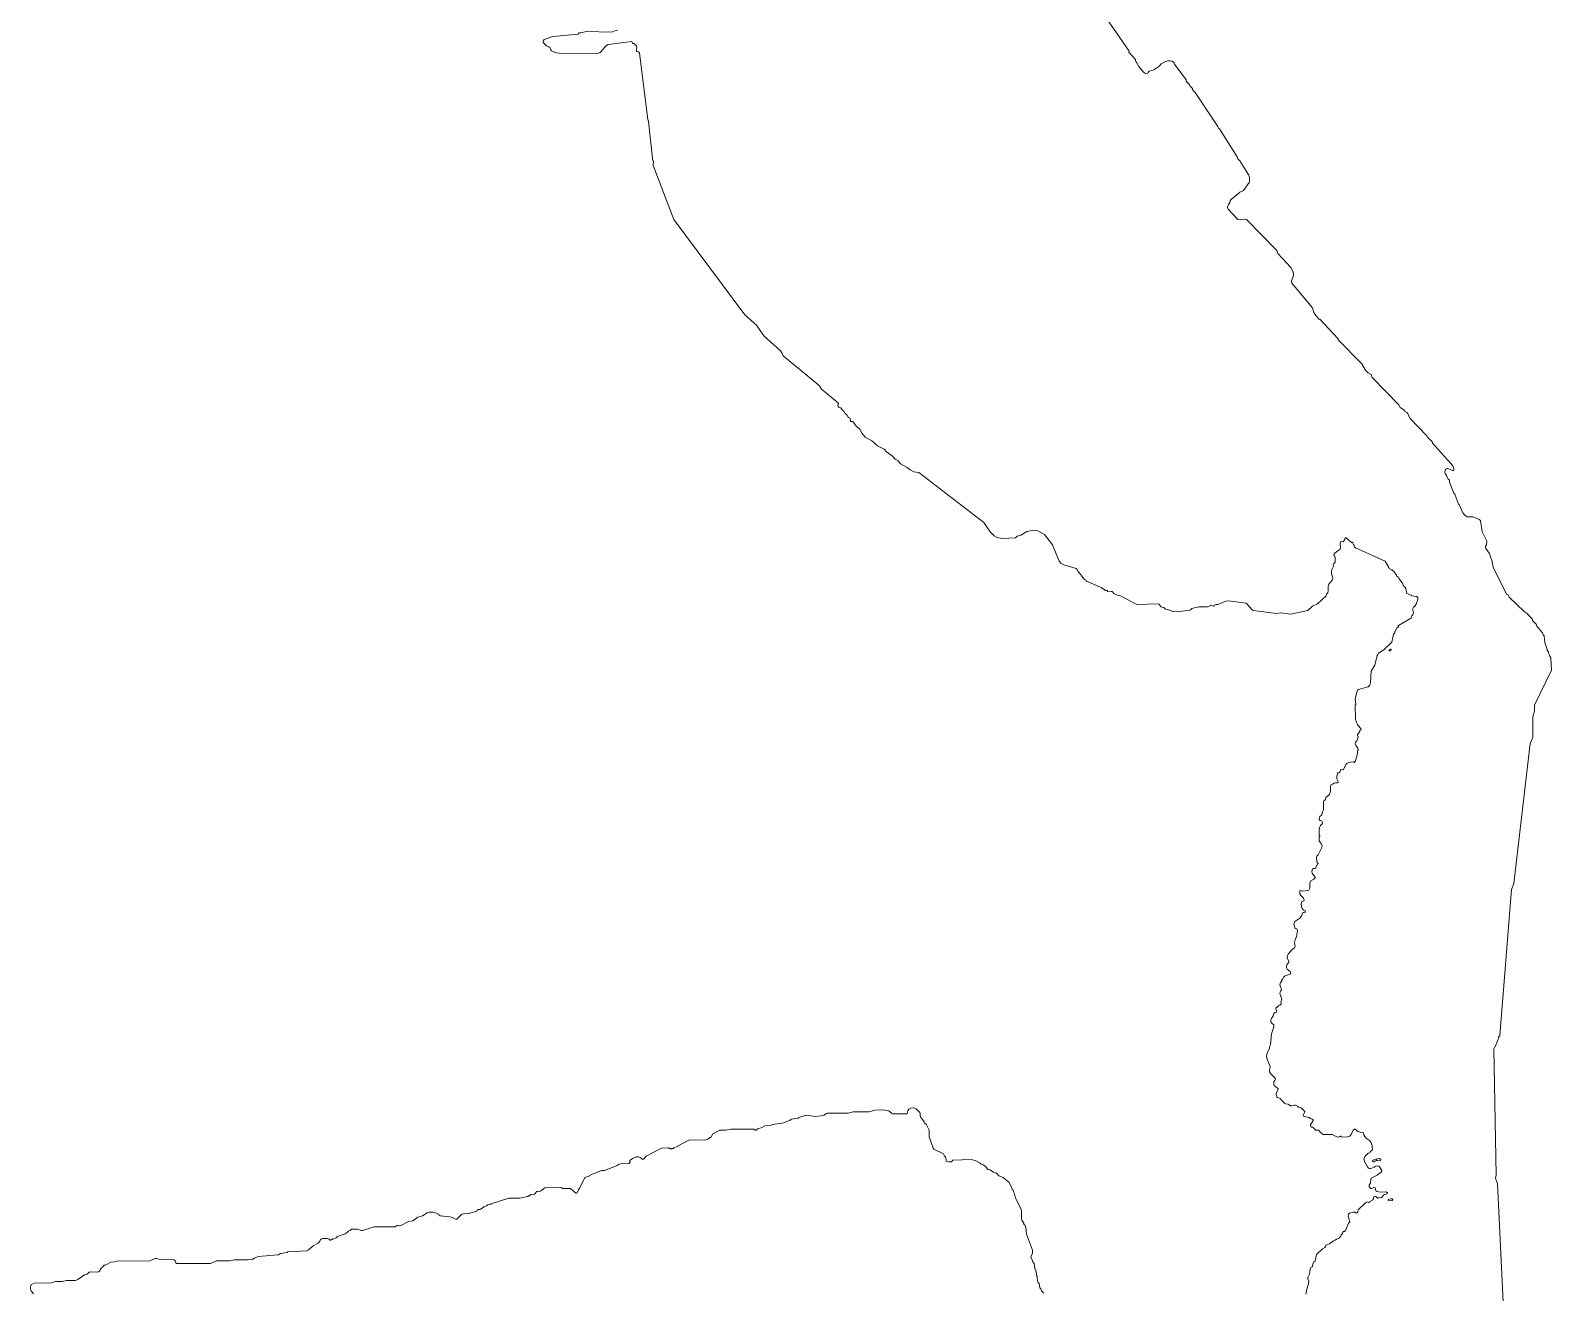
# Model space of a CAD drawing. Header units: inches. Extents: x -230 to 1081, y -574 to 1166.
# Drawn here: x 534.7 to 799.6, y 506.7 to 726.6 of the extents above; entities that cross this region are included whole.
import ezdxf

# ---------------------------------------------------------------- set-up
doc = ezdxf.new("R2010")
doc.units = ezdxf.units.IN
doc.header["$MEASUREMENT"] = 0
doc.layers.add('Layer 1', color=7, linetype='Continuous')

# ---------------------------------------------------------------- blocks, each defined once
blk = doc.blocks.new('block 2')
at = {"layer": 'Layer 1', "true_color": 0xffffff}
h = blk.add_hatch(color=7, dxfattribs=at)
h.dxf.hatch_style = 2
h.paths.add_polyline_path([(782.37, 650.91), (782.43, 650.72), (782.49, 650.64)])
at = {"layer": 'Layer 1', "lineweight": 0}
for points in [[(792.02, 488.12), (790.22, 525.7), (789.9, 526.66), (790.01, 527.19), (789.58, 549.21), (789.63, 549.34), (789.9, 549.74), (790.43, 551.12), (790.42, 551.28), (790.43, 551.33), (790.6, 551.48), (790.64, 551.54), (792.65, 576.95), (793.08, 578.01), (795.93, 602.36), (796.36, 603.42), (796.36, 607.02), (796.68, 608.08), (796.68, 609.03), (799.64, 615.17), (799.54, 617.29), (799.32, 617.61), (799.19, 618.05), (799.11, 618.14), (799.1, 618.18), (799.12, 618.3), (799.11, 618.35), (798.9, 618.56), (798.89, 618.6), (798.9, 618.77), (798.48, 619.94), (798.37, 621.1), (798.16, 621.31), (798.05, 621.63), (797.1, 622.8), (797.03, 623.04), (796.99, 623.11), (796.36, 623.75), (796.32, 623.82), (796.29, 623.99), (796.25, 624.07), (795.62, 624.7), (795.41, 625.02), (794.88, 625.34), (792.23, 627.88), (792.02, 628.3), (791.98, 628.33), (791.85, 628.38), (791.81, 628.41), (789.48, 633.07), (789.23, 634.31), (789.17, 634.45), (789.14, 634.61), (789.11, 634.63), (789.07, 634.64), (789.05, 634.66), (788.9, 635.29), (788.84, 635.4), (788.8, 635.45), (788.77, 635.54), (788.18, 636.34), (788.1, 636.56), (788.12, 636.66), (788.31, 636.98), (788.39, 637.6), (787.57, 639.21), (787.25, 641.22), (787.02, 641.41), (785.98, 641.85), (784.92, 641.85), (784.51, 642.12), (784.17, 642.53), (783.52, 644.02), (783.49, 644.05), (783.46, 644.06), (783.44, 644.08), (782.81, 645.77), (782.63, 646), (781.85, 647.89), (781.84, 647.96), (781.86, 648.13), (781.85, 648.21), (781.64, 648.42), (781.35, 649.07), (781.11, 649.37), (781.06, 649.65), (781.09, 649.9), (781.18, 650.1), (781.32, 650.22), (781.48, 650.27), (781.57, 650.26), (782.48, 649.87), (782.59, 649.9), (782.59, 650.21), (782.43, 650.72), (782, 651.27), (782.06, 651.17), (778.89, 654.67), (778.88, 654.71), (778.9, 654.83), (778.89, 654.88), (778.04, 655.73), (778.01, 655.77), (777.97, 655.89), (777.94, 655.94), (774.97, 659.01), (774.6, 659.86), (774.45, 660.05), (774.02, 660.28), (773.99, 660.31), (773.94, 660.45), (773.91, 660.49), (773.28, 660.91), (773.21, 661.01), (773.06, 661.34), (768.41, 666.1), (768.19, 666.63), (767.67, 666.95), (767.21, 667.38), (766.6, 668.49), (762.48, 672.67), (762.47, 672.71), (762.48, 672.83), (762.48, 672.88), (759.3, 676.27), (759.26, 676.28), (759.14, 676.26), (759.09, 676.27), (759.06, 676.3), (758.98, 676.48), (758.56, 676.93), (758.24, 677.43), (758.03, 678.28), (754.38, 682.53), (754.32, 682.94), (754.64, 683.68), (754.68, 684.13), (754.64, 684.53), (754.25, 685.27), (751.99, 687.7), (751.78, 688.23), (746.49, 693.63), (746.12, 693.67), (745.39, 693.58), (745.01, 693.63), (743.29, 695.46), (743.21, 695.75), (743.22, 695.77), (743.38, 696.23), (743.63, 696.6), (743.67, 696.7), (743.69, 696.92), (743.74, 697.02), (743.83, 697.13), (745.18, 698.23), (745.27, 698.35), (745.32, 698.4), (745.96, 698.71), (746.95, 700.09), (747.02, 700.3), (747.04, 700.9), (746.92, 701.36), (745.5, 703.55), (745.47, 703.72), (745.43, 703.8), (745.01, 704.22), (744.9, 704.54), (741.83, 709.41), (741.79, 709.43), (741.66, 709.48), (741.62, 709.51), (741.51, 709.83), (737.59, 715.76), (737.17, 716.18), (737.13, 716.26), (737.1, 716.43), (737.07, 716.5), (736.64, 716.92), (736.61, 717), (736.57, 717.17), (736.54, 717.24), (736.49, 717.25), (736.37, 717.23), (736.32, 717.24), (736.31, 717.29), (736.33, 717.41), (736.32, 717.45), (736.07, 717.6), (736.01, 717.67), (735.99, 717.73), (736.01, 717.91), (736.01, 717.98), (733.96, 720.7), (733.93, 720.88), (733.89, 720.95), (733.56, 721.19), (733.19, 721.28), (732.79, 721.26), (732.41, 721.16), (731.67, 720.74), (731.44, 720.46), (731.29, 720.4), (731.27, 720.38), (731.27, 720.34), (731.24, 720.31), (730.39, 719.68), (729.55, 719.47), (729.49, 719.41), (729.39, 719.21), (729.34, 719.15), (728.92, 719.06), (728.58, 719.29), (727.75, 720.31), (727.43, 720.95), (727.22, 721.16), (727.18, 721.27), (727.16, 721.48), (727.11, 721.58), (726.05, 722.75), (726.04, 722.79), (726.06, 722.91), (726.05, 722.96), (691.43, 773.15)], [(636.97, 726.62), (636.47, 726.5), (635.95, 726.24), (631.5, 726.35), (630.55, 726.14), (630.3, 726.15), (630.23, 726.14), (630.21, 726.1), (630.16, 725.96), (630.12, 725.92), (625.68, 725.5), (624.2, 724.97), (624.05, 724.84), (623.98, 724.65), (624.01, 724.48), (624.1, 724.32), (624.58, 723.91), (624.97, 723.72), (625.15, 723.6), (625.24, 723.48), (625.36, 723.17), (625.48, 723.03), (625.6, 722.95), (625.93, 722.83), (626, 722.75), (626.78, 722.58), (633.5, 722.56), (633.94, 722.73), (634.12, 722.87), (634.89, 723.81), (635.31, 724.12), (639.44, 724.65), (639.55, 724.34), (639.62, 724.3), (639.79, 724.27), (639.87, 724.23), (640.13, 724.01), (640.29, 723.81), (640.32, 723.64), (640.25, 723.18), (640.29, 722.96), (640.34, 722.92), (640.61, 722.85), (640.8, 722.6), (642.23, 711.05), (642.36, 710.73), (643.05, 704.33), (643.03, 704.11), (643.04, 704.01), (643.09, 703.94), (643.16, 703.89), (643.22, 703.82), (643.25, 703.69), (643.14, 703.2), (643.15, 703.05), (646.77, 693.63), (659.14, 677.01), (661.17, 675.22), (662.44, 673.4), (665.35, 670.77), (665.66, 670.31), (665.75, 670.02), (665.81, 669.91), (672.05, 664.73), (672.48, 664.09), (675.44, 661.65), (675.44, 661.59), (675.36, 661.43), (675.34, 661.34), (675.38, 661.08), (675.51, 660.96), (675.87, 660.81), (676.08, 660.49), (676.4, 660.28), (676.61, 659.85), (676.68, 659.8), (676.85, 659.7), (676.92, 659.64), (677.14, 659.22), (677.21, 659.16), (677.39, 659.07), (677.45, 659.01), (677.5, 658.88), (677.53, 658.58), (677.56, 658.48), (677.62, 658.46), (677.88, 658.48), (677.96, 658.44), (678.51, 657.63), (679.15, 657.1), (679.57, 656.36), (680.1, 655.73), (681.27, 655.09), (682.22, 654.24), (683.38, 653.61), (683.81, 653.18), (684.87, 652.44), (685.29, 651.91), (685.82, 651.6), (686.24, 651.07), (687.41, 650.43), (687.94, 650.01), (688.57, 649.69), (689.42, 649.58), (700.74, 640.89), (701.85, 639.26), (702.55, 638.57), (703.08, 638.25), (703.95, 638.07), (706.25, 638.21), (706.36, 638.25), (706.57, 638.47), (707.21, 638.68), (708.27, 639.31), (709.22, 639.47), (710.17, 639.42), (711.34, 638.78), (712.71, 636.98), (713.88, 634.13), (714.19, 633.81), (714.72, 633.49), (716.84, 632.86), (716.96, 632.74), (717.16, 632.33), (718.31, 630.95), (718.54, 630.84), (718.56, 630.81), (718.61, 630.67), (718.64, 630.63), (721.18, 629.57), (721.92, 629.04), (722, 629.03), (722.17, 629.06), (722.24, 629.04), (722.27, 629), (722.31, 628.87), (722.35, 628.83), (722.54, 628.81), (722.93, 628.86), (723.09, 628.83), (723.41, 628.51), (723.84, 628.29), (724.57, 628.09), (727.43, 626.61), (731.03, 626.71), (731.22, 626.62), (731.67, 626.18), (731.77, 626.14), (732.09, 626.08), (732.41, 625.76), (732.56, 625.7), (732.94, 625.66), (733.68, 625.34), (734.37, 625.3), (736.62, 625.6), (736.75, 625.66), (736.96, 625.87), (738.23, 626.18), (739.71, 626.18), (740.24, 626.4), (740.41, 626.38), (740.73, 626.29), (740.88, 626.29), (740.98, 626.5), (741.14, 626.56), (741.51, 626.61), (742.89, 627.14), (743.45, 627.22), (746.38, 626.82), (746.54, 626.72), (747.48, 625.67), (747.65, 625.55), (751.78, 625.02), (752.42, 625.13), (754.22, 624.91), (757.18, 625.55), (758.03, 626.29), (758.88, 626.71), (760.36, 628.09), (760.4, 628.16), (760.46, 628.41), (760.64, 628.56), (760.68, 628.62), (760.73, 628.94), (760.72, 629.65), (760.78, 630), (760.87, 630.15), (761.42, 630.81), (761.48, 630.96), (761.52, 631.16), (761.51, 631.39), (761.31, 631.9), (761.3, 632.34), (761.37, 632.67), (761.63, 633.28), (761.64, 633.39), (761.6, 633.58), (761.63, 633.7), (761.84, 633.81), (761.93, 633.98), (761.97, 634.22), (761.95, 634.76), (761.89, 634.92), (761.74, 635.17), (761.74, 635.29), (761.8, 635.4), (762.26, 635.82), (762.79, 636.14), (762.89, 636.44), (762.84, 637.2), (762.9, 637.51), (762.97, 637.53), (763.32, 637.51), (763.54, 637.73), (763.57, 637.79), (763.64, 638.04), (763.76, 638.19), (763.85, 638.21), (764.81, 637.41), (764.85, 637.4), (764.98, 637.42), (765.02, 637.41), (765.05, 637.32), (765.12, 636.98), (765.14, 636.98), (765.21, 636.99), (765.23, 636.98), (765.24, 636.95), (765.23, 636.77), (765.33, 636.6), (765.48, 636.47), (770.63, 634.13), (771.3, 633.02), (771.34, 632.91), (771.37, 632.86), (771.47, 632.78), (771.79, 632.64), (772.17, 632.34), (772.53, 631.89), (772.64, 631.8), (772.65, 631.76), (772.63, 631.63), (772.64, 631.58), (772.92, 631.36), (772.97, 631.21), (773, 631.19), (773.03, 631.19), (773.06, 631.16), (773.38, 630.63), (773.7, 630.31), (773.74, 630.21), (773.77, 629.99), (773.81, 629.89), (773.89, 629.79), (774.06, 629.66), (774.12, 629.57), (774.23, 629.36), (774.44, 628.51), (774.44, 628.54), (774.94, 628.27), (775.24, 628.18), (775.26, 628.15), (775.27, 628.11), (775.29, 628.09), (776.12, 627.95), (776.32, 627.83), (776.35, 627.46), (776.14, 626.76), (775.82, 626.29), (775.62, 626.12), (775.55, 626.03), (775.5, 625.87), (775.48, 625.57), (775.57, 625.16), (775.5, 624.81), (775.29, 624.6), (775.22, 624.35), (775.18, 624.28), (774.98, 624.08), (772.96, 622.9), (772.95, 622.86), (772.97, 622.74), (772.96, 622.69), (772.92, 622.66), (772.79, 622.61), (772.75, 622.58), (772.32, 621.84), (772.31, 621.8), (772.33, 621.68), (772.32, 621.63), (772.15, 621.48), (772.11, 621.42), (771.79, 620.04), (770.42, 618.67), (769.5, 618.1), (769.33, 617.78), (769.25, 617.71), (768.83, 616.02), (768.19, 614.96), (768.1, 613), (767.98, 612.53), (767.69, 612.25), (766.01, 611.78), (765.86, 611.68), (765.78, 611.54), (765.44, 610.09), (765.55, 609.24), (765.53, 609.17), (765.44, 609.03), (765.51, 606.54), (765.86, 605.64), (766.44, 604.99), (766.5, 604.8), (766.29, 604.69), (766.25, 604.61), (766.22, 604.44), (766.18, 604.37), (765.93, 604.09), (765.86, 603.95), (765.85, 603.82), (765.97, 603.53), (765.96, 603.41), (765.74, 602.86), (765.49, 602.59), (765.44, 602.36), (765.52, 602.09), (765.87, 601.58), (765.97, 601.3), (765.96, 601.24), (765.86, 601.09), (765.81, 600.86), (765.78, 600.35), (765.45, 599.23), (765.33, 599.08), (765.29, 599.08), (765.12, 599.19), (764.55, 599.12), (764.06, 598.97), (763.86, 598.76), (763.32, 597.81), (763.24, 597.79), (762.99, 597.82), (762.9, 597.81), (762.87, 597.73), (762.83, 597.47), (762.79, 597.39), (762.72, 597.34), (762.56, 597.32), (762.48, 597.28), (762.38, 597.15), (762.26, 596.64), (762.26, 596.22), (762.49, 595.74), (762.48, 595.58), (762.36, 595.5), (761.98, 595.52), (761.74, 595.48), (761.52, 595.27), (761.26, 595.19), (761.21, 595.16), (761.14, 594.9), (761.11, 594.03), (760.99, 593.57), (760.86, 593.38), (760.36, 593.04), (760.31, 592.95), (760.29, 592.72), (760.25, 592.62), (760.16, 592.5), (759.98, 592.36), (759.94, 592.3), (759.94, 590.82), (759.72, 590.5), (759.62, 589.97), (759.53, 589.85), (759.36, 589.73), (759.3, 589.66), (759.21, 589.45), (759.19, 589.13), (759.23, 588.98), (759.29, 588.95), (759.39, 588.96), (759.51, 588.91), (759.6, 588.82), (759.66, 588.71), (759.72, 588.49), (759.7, 588.39), (759.41, 588.07), (759.24, 587.72), (759.18, 587.35), (759.19, 586.37), (759.21, 586.32), (759.24, 586.29), (759.28, 586.29), (759.3, 586.27), (759.3, 586.19), (759.26, 586.13), (759.19, 586.06), (759.19, 585.42), (759.37, 585.09), (759.58, 584.84), (759.71, 584.59), (759.62, 584.26), (758.98, 582.99), (758.77, 582.77), (758.68, 582.54), (758.67, 582.29), (758.83, 581.67), (758.97, 581.47), (758.98, 581.4), (758.9, 581.34), (758.83, 581.21), (758.71, 581.13), (758.67, 581.08), (758.63, 580.96), (758.61, 580.75), (758.56, 580.66), (758.43, 580.6), (758.14, 580.58), (758.03, 580.55), (758.03, 580.52), (757.94, 580.35), (757.92, 580.34), (757.9, 580.05), (757.96, 579.82), (758.22, 579.36), (758.42, 579.16), (758.45, 579.07), (758.44, 579.06), (758.35, 578.86), (758.24, 578.72), (757.71, 578.43), (757.54, 578.07), (757.53, 577.19), (757.39, 576.84), (757.16, 576.75), (756.23, 576.63), (756.19, 576.67), (756.07, 576.73), (755.92, 576.78), (755.81, 576.74), (755.79, 576.64), (755.81, 576.21), (755.97, 575.93), (756.44, 575.43), (756.55, 575.15), (756.49, 575), (756.35, 574.92), (756.21, 574.88), (756.12, 574.83), (756.04, 574.43), (756.1, 574.01), (756.22, 573.66), (756.34, 573.46), (756.49, 573.34), (756.63, 573.28), (756.73, 573.21), (756.76, 573.03), (756.71, 573), (756.44, 572.93), (756.28, 572.82), (756.21, 572.71), (756.12, 572.4), (755.8, 571.96), (754.95, 571.37), (754.75, 570.92), (754.96, 570.17), (755.01, 570.15), (755.21, 570.1), (755.28, 570.07), (755.38, 569.82), (755.23, 568.75), (754.96, 568.16), (754.89, 567.7), (755, 567.01), (754.85, 566.79), (754.47, 566.5), (753.75, 565.71), (753.58, 565.3), (753.61, 565.02), (753.85, 564.55), (753.9, 564.35), (753.86, 564.18), (753.78, 564.1), (753.68, 564.04), (753.58, 563.93), (753.49, 563.61), (753.48, 563.29), (753.58, 563.05), (754.11, 562.66), (754.18, 562.45), (754.22, 562.23), (754.14, 562.18), (753.23, 561.89), (753.05, 561.79), (752.95, 561.64), (752.84, 561.39), (752.63, 561.07), (752.62, 561.02), (752.64, 560.91), (752.63, 560.86), (752.59, 560.83), (752.46, 560.78), (752.42, 560.75), (752.31, 560.35), (752.4, 560.02), (752.56, 559.73), (752.63, 559.48), (752.6, 559.4), (752.54, 559.35), (752.48, 559.32), (752.42, 559.27), (752.32, 558.81), (752.64, 557.85), (752.5, 557.39), (752.53, 557.14), (752.52, 557.04), (752.43, 556.9), (752.34, 556.83), (752.1, 556.73), (752.07, 556.68), (752.03, 556.56), (751.99, 556.52), (751.91, 556.48), (751.74, 556.46), (751.68, 556.41), (751.62, 556.18), (751.76, 555.81), (751.78, 555.67), (751.71, 555.59), (751.47, 555.52), (751.36, 555.46), (751.28, 555.33), (751.15, 554.93), (750.84, 554.46), (750.75, 554.24), (750.72, 553.97), (750.77, 553.84), (750.86, 553.7), (750.96, 553.59), (751.26, 553.38), (751.25, 553.03), (750.86, 551.8), (750.71, 549.9), (750.51, 549.53), (750.5, 549.49), (750.52, 549.36), (750.51, 549.31), (750.09, 548.47), (750.01, 547.92), (750.08, 547.4), (750.62, 546.14), (750.49, 545.43), (750.51, 545.19), (750.72, 544.86), (751.41, 544.21), (751.57, 543.92), (751.55, 543.92), (751.46, 543.7), (751.29, 543.42), (751.25, 543.28), (751.24, 542.95), (751.31, 542.79), (751.91, 542.35), (752.01, 542.23), (752, 542.1), (751.68, 541.48), (751.67, 541.33), (751.78, 540.84), (751.9, 540.7), (752.42, 540.53), (752.44, 540.49), (752.5, 540.36), (752.52, 540.32), (753.16, 539.68), (753.29, 539.63), (753.79, 539.57), (753.99, 539.41), (754.15, 539.34), (754.19, 539.3), (754.22, 539.26), (754.43, 539.25), (754.85, 539.36), (755.06, 539.36), (755.37, 539.22), (755.59, 539.04), (755.92, 538.98), (756.02, 538.94), (756.65, 538.3), (756.61, 538.08), (756.39, 537.67), (756.44, 537.46), (756.59, 537.39), (757.39, 537.24), (757.64, 537.08), (758.08, 536.88), (758.14, 536.82), (758.11, 536.7), (757.66, 535.98), (757.65, 535.85), (757.71, 535.66), (757.77, 535.58), (757.83, 535.57), (757.92, 535.57), (758.03, 535.55), (758.2, 535.43), (758.44, 535.12), (758.56, 535.02), (758.68, 535.01), (758.97, 535.05), (759.09, 535.02), (759.18, 534.93), (759.41, 534.6), (759.46, 534.56), (759.62, 534.49), (759.77, 534.32), (759.83, 534.28), (761.31, 534.28), (761.44, 534.25), (762.1, 533.9), (762.47, 533.84), (762.66, 533.86), (762.81, 533.91), (762.9, 533.96), (762.94, 533.98), (762.98, 533.94), (763.01, 533.88), (763.01, 533.86), (763.87, 533.84), (764.49, 533.96), (764.73, 534.25), (765.06, 535.03), (765.33, 535.23), (765.44, 535.2), (765.73, 534.95), (765.97, 534.81), (766.28, 534.7), (766.7, 534.64), (766.82, 534.6), (766.88, 534.51), (766.96, 534.23), (767.11, 533.95), (767.42, 533.58), (767.92, 533.22), (768.14, 532.95), (768.41, 532.37), (768.42, 532.27), (768.4, 532.05), (768.45, 531.67), (768.42, 531.54), (768.09, 531.32), (768.06, 531.27), (768.01, 531.15), (767.98, 531.1), (767.91, 531.07), (767.74, 531.03), (767.67, 531), (767.13, 530.47), (766.97, 529.98), (767.1, 529.44), (767.56, 528.67), (767.76, 528.44), (767.85, 528.39), (767.98, 528.35), (768.18, 528.35), (768.72, 528.56), (769.04, 528.77), (769.33, 528.83), (769.53, 528.76), (769.67, 528.63), (770.07, 528.02), (770.1, 527.93), (770.01, 527.75), (769.25, 527.19), (768.19, 526.66), (768.14, 526.5), (768.09, 525.81), (767.91, 525.58), (767.88, 525.49), (767.89, 525.23), (767.99, 525.03), (768.14, 524.9), (768.3, 524.86), (768.45, 524.91), (768.56, 525.01), (768.71, 525.06), (768.94, 524.96), (769, 524.88), (768.98, 524.79), (768.95, 524.71), (768.94, 524.65), (769, 524.54), (769.1, 524.44), (769.25, 524.33), (769.81, 524.25), (770.8, 524.31), (771.05, 524.12), (771.02, 523.96), (770.85, 523.87), (770.52, 523.8), (770.34, 523.72), (770.25, 523.6), (770.18, 523.47), (770.1, 523.37), (769.99, 523.33), (769.49, 523.26), (769.44, 523.24), (769.4, 523.21), (769.36, 523.16), (769.29, 523.19), (769.2, 523.33), (769.05, 523.47), (768.83, 523.48), (768.69, 523.4), (768.65, 523.3), (768.65, 523.19), (768.62, 523.06), (768.49, 522.9), (767.98, 522.63), (767.96, 522.6), (767.91, 522.46), (767.88, 522.42), (767.79, 522.41), (767.56, 522.53), (767.4, 522.5), (767.28, 522.44), (765.97, 521.15), (765.91, 520.94), (765.91, 520.81), (765.89, 520.72), (765.76, 520.62), (765.66, 520.61), (765.56, 520.64), (765.44, 520.73), (765.15, 520.73), (764.47, 520.56), (764.28, 520.41), (764.21, 520.05), (764.49, 519.03), (764.28, 518.82), (763.82, 517.67), (763.64, 517.44), (763.57, 517.41), (763.39, 517.38), (763.32, 517.34), (763.29, 517.27), (763.25, 517.09), (763.22, 517.02), (763.06, 516.88), (763.01, 516.81), (762.94, 516.57), (762.9, 516.49), (762.71, 516.29), (762.53, 516.18), (762.16, 516.07), (761.95, 515.86), (761.63, 515.75), (760.99, 515.22), (760.36, 515.01), (760.33, 514.95), (760.25, 514.69), (760.13, 514.58), (759.72, 514.37), (758.77, 513.42), (758.62, 513.14), (758.54, 512.5), (758.45, 512.26), (758.41, 512.23), (758.29, 512.18), (758.24, 512.15), (758.12, 511.91), (758.02, 511.42), (757.92, 511.2), (757.89, 511.17), (757.71, 511.09), (757.61, 510.87), (757.5, 509.93), (757.23, 509.46), (757.18, 509.29), (757.2, 509.13), (757.36, 508.76), (757.39, 508.55), (757.38, 508.55), (757.35, 508.53), (757.31, 508.48), (757.29, 508.45), (757.29, 508.23), (757.11, 507.8), (756.85, 506.46)], [(711.23, 506.65), (710.81, 507.07), (710.7, 507.39), (710.65, 507.45), (710.53, 507.55), (710.49, 507.6), (710.38, 508.34), (710.17, 508.55), (710.1, 508.78), (710.07, 509.5), (710.04, 509.54), (709.97, 509.6), (709.96, 509.61), (709.85, 510.35), (709.64, 510.99), (709.54, 511.83), (709.32, 512.04), (709.22, 512.36), (708.98, 512.76), (708.95, 512.92), (709.22, 513.63), (709.21, 514.12), (708.21, 516.93), (708.05, 518.15), (707.95, 518.4), (707.85, 518.52), (707.74, 518.61), (707.73, 518.65), (707.74, 518.78), (707.74, 518.82), (707.38, 519.35), (707.31, 519.56), (707.29, 521), (707.21, 521.37), (706.25, 523.16), (706.07, 524.13), (705.94, 524.33), (705.92, 524.37), (705.94, 524.49), (705.94, 524.54), (705.9, 524.57), (705.77, 524.62), (705.72, 524.65), (705.69, 524.72), (705.62, 524.96), (705.09, 525.95), (704.11, 526.79), (703.39, 527.08), (703.25, 527.2), (703.01, 527.49), (702.87, 527.61), (702.44, 527.72), (701.81, 528.14), (701.48, 528.2), (701.38, 528.24), (701.17, 528.56), (700.91, 528.82), (700.64, 528.99), (700.32, 529.09), (700.11, 529.3), (699.35, 529.71), (698.63, 529.94), (695.35, 529.83), (695.3, 529.77), (695.19, 529.57), (695.14, 529.52), (694.59, 529.53), (694.18, 529.62), (694.18, 529.88), (694.08, 530.36), (694.03, 530.44), (693.87, 530.57), (693.83, 530.65), (693.8, 530.82), (693.76, 530.89), (692.14, 531.68), (692.07, 531.74), (691.96, 531.92), (691.22, 533.86), (691.22, 535.02), (690.69, 536.08), (690.65, 536.11), (690.52, 536.16), (690.48, 536.19), (690.37, 536.5), (689.74, 537.35), (689.68, 537.54), (689.67, 537.92), (689.63, 538.09), (689, 538.74), (688.75, 538.88), (688.47, 538.94), (688.03, 538.87), (687.72, 538.66), (687.52, 538.38), (687.38, 537.96), (687.36, 537.92), (687.3, 537.88), (684.87, 537.88), (684.68, 537.98), (684.23, 538.41), (683.15, 538.57), (681.79, 538.52), (680.74, 538.2), (677.98, 538.2), (677.14, 537.99), (673.54, 537.99), (673.37, 537.93), (672.9, 537.67), (672.45, 537.53), (671.42, 537.43), (669.83, 537.67), (668.56, 537.24), (668.54, 537.23), (668.53, 537.2), (668.5, 537.16), (668.45, 537.14), (667.18, 536.93), (666.97, 536.72), (666.55, 536.61), (665.91, 536.29), (663.97, 536.04), (663.72, 535.91), (663.58, 535.87), (662.63, 535.76), (662, 535.44), (661.47, 535.34), (661.33, 535.25), (661.14, 535.06), (661.04, 535.02), (660.95, 535.04), (660.72, 535.23), (656.7, 535.23), (655.85, 535.02), (654.8, 535.02), (653.56, 534.37), (653.21, 533.75), (653.17, 533.74), (653.04, 533.75), (653, 533.75), (652.95, 533.7), (652.86, 533.57), (652.72, 533.52), (652.71, 533.5), (652.7, 533.46), (652.68, 533.43), (652.06, 533.27), (649.5, 533.33), (647.43, 532.25), (647.41, 532.22), (647.41, 532.19), (647.38, 532.16), (646.78, 531.96), (646.64, 531.84), (646.61, 531.83), (646.43, 531.84), (646.27, 531.75), (646.22, 531.74), (646.12, 531.76), (645.9, 531.95), (645.76, 531.97), (644.6, 531.91), (641.95, 530.53), (641.47, 530), (641.35, 529.94), (641.26, 529.97), (641.06, 530.16), (640.92, 530.26), (640.56, 530.36), (640.18, 530.36), (639.58, 530.08), (639.12, 529.73), (639.12, 529.65), (639.14, 529.48), (639.12, 529.41), (638.97, 529.23), (638.81, 529.17), (637.74, 529.21), (637.22, 529.09), (636.9, 528.88), (634.68, 528.03), (634.15, 528.03), (632.18, 527.17), (632.17, 527.14), (632.16, 527.11), (632.14, 527.08), (631.46, 526.86), (631.29, 526.76), (630.34, 524.86), (630.28, 524.79), (630.21, 524.74), (630.16, 524.67), (630.11, 524.46), (629.85, 524.07), (629.69, 524.07), (628.75, 524.86), (627.58, 524.86), (627.45, 524.9), (627.16, 525.07), (625.55, 525.13), (624.3, 524.96), (624.07, 524.84), (623.56, 524.43), (623.41, 524.39), (623.08, 524.37), (622.93, 524.33), (622.8, 524.23), (622.61, 523.99), (622.5, 523.9), (621.87, 523.8), (621.65, 523.59), (621.61, 523.58), (621.44, 523.59), (621.4, 523.56), (621.37, 523.53), (621.35, 523.5), (621.34, 523.48), (619.96, 523.16), (618.05, 523.16), (614.93, 522.19), (614.91, 522.16), (614.9, 522.13), (614.88, 522.1), (614.35, 522), (614.12, 521.83), (613.73, 521.68), (613.08, 521.26), (612.96, 521.22), (612.68, 521.19), (612.55, 521.15), (612.52, 521.11), (612.47, 520.98), (612.44, 520.94), (611.07, 520.52), (610.16, 520.47), (609.9, 520.41), (609.77, 520.34), (608.96, 519.52), (608.84, 519.46), (608.31, 519.77), (607.79, 519.93), (606.09, 520.09), (606.07, 520.11), (606.06, 520.14), (606.03, 520.17), (605.81, 520.27), (605.72, 520.35), (605.65, 520.44), (605.56, 520.52), (604.83, 520.74), (604.08, 520.73), (603.81, 520.62), (603.02, 520.09), (602.17, 519.88), (601.33, 519.25), (600.58, 519.14), (599.21, 518.4), (599.06, 518.38), (598.75, 518.41), (598.57, 518.4), (598.25, 518.19), (594.55, 518.19), (592.54, 517.55), (592.32, 517.57), (591.69, 517.76), (590.63, 517.76), (590.42, 517.55), (590.1, 517.44), (589.89, 517.23), (589.54, 516.99), (588.2, 516.49), (587.98, 516.28), (587.46, 516.07), (587.29, 516.08), (587.24, 516.07), (587.01, 515.88), (586.93, 515.86), (586.91, 515.89), (586.71, 516.07), (586.39, 516.16), (585.57, 516.14), (585.34, 516.07), (585.22, 515.95), (585.02, 515.54), (584.82, 515.33), (583.96, 514.9), (583.09, 514.13), (582.8, 514.02), (579.54, 513.83), (579.41, 513.74), (578.24, 513.53), (577.93, 513.32), (577.89, 513.31), (577.76, 513.32), (574.4, 513), (573.69, 512.73), (573.48, 512.57), (573.44, 512.56), (573.31, 512.58), (572.57, 512.45), (570.2, 512.47), (569.46, 512.26), (567.13, 512.26), (566.07, 511.83), (560.14, 511.83), (560.03, 511.92), (559.97, 512.04), (559.93, 512.26), (559.73, 512.42), (558.66, 512.57), (557.49, 512.47), (556.68, 512.67), (556.43, 512.68), (556.29, 512.65), (555.53, 512.29), (549.68, 512.24), (549.55, 512.15), (549.34, 512.09), (548.7, 512.04), (547.83, 511.6), (547.75, 511.52), (547.71, 511.5), (547.58, 511.52), (547.54, 511.52), (547.48, 511.45), (547.33, 511.2), (547.01, 510.99), (546.91, 510.8), (546.85, 510.62), (546.76, 510.47), (546.58, 510.35), (546.25, 510.3), (545.1, 510.35), (544.95, 510.28), (544.57, 509.93), (544.15, 509.82), (542.97, 509), (542.56, 508.87), (540.97, 508.87), (540.23, 508.66), (539.07, 508.66), (538.33, 508.45), (535.39, 508.4), (534.83, 508.13), (534.75, 507.97), (534.71, 507.77), (534.73, 507.28), (534.82, 507.04), (535.26, 506.54)], [(782.37, 650.91), (782.43, 650.72), (782.49, 650.64), (782.37, 650.91)], [(771.64, 618.53), (771.69, 618.77), (771.64, 618.82), (771.57, 618.82), (771.48, 618.77), (771.29, 618.59), (771.43, 618.49), (771.64, 618.53)], [(771.48, 618.77), (771.57, 618.82), (771.64, 618.82), (771.69, 618.77), (771.64, 618.53), (771.43, 618.49), (771.29, 618.59), (771.48, 618.77)], [(769.82, 529.71), (769.24, 529.75), (769.15, 529.74), (768.83, 529.62), (768.79, 529.59), (768.75, 529.56), (768.7, 529.52), (768.62, 529.52), (768.41, 529.62), (768.46, 529.76), (768.66, 529.86), (769.04, 529.94), (769.05, 529.92), (769.06, 529.88), (769.09, 529.84), (769.15, 529.83), (769.18, 529.87), (769.23, 530.01), (769.25, 530.04), (769.69, 530.09), (769.91, 529.9), (769.82, 529.71)], [(769.25, 530.04), (769.23, 530.01), (769.18, 529.87), (769.15, 529.83), (769.09, 529.84), (769.06, 529.88), (769.05, 529.92), (769.04, 529.94), (768.66, 529.86), (768.46, 529.76), (768.41, 529.62), (768.62, 529.52), (768.7, 529.52), (768.75, 529.56), (768.79, 529.59), (768.83, 529.62), (769.15, 529.74), (769.24, 529.75), (769.82, 529.71), (769.91, 529.9), (769.69, 530.09), (769.25, 530.04)], [(771.53, 522.72), (771.89, 522.76), (772.01, 522.95), (771.85, 523.06), (771.57, 523.06), (771.16, 522.95), (771.2, 522.79), (771.53, 522.72)], [(771.57, 523.06), (771.85, 523.06), (772.01, 522.95), (771.89, 522.76), (771.53, 522.72), (771.2, 522.79), (771.16, 522.95), (771.57, 523.06)]]:
    blk.add_lwpolyline(points, dxfattribs=at)

msp = doc.modelspace()

# ---------------------------------------------------------------- block references
at = {"layer": 'Layer 1'}
msp.add_blockref('block 2', (0, 0), dxfattribs=at)

doc.saveas('drawing.dxf')
